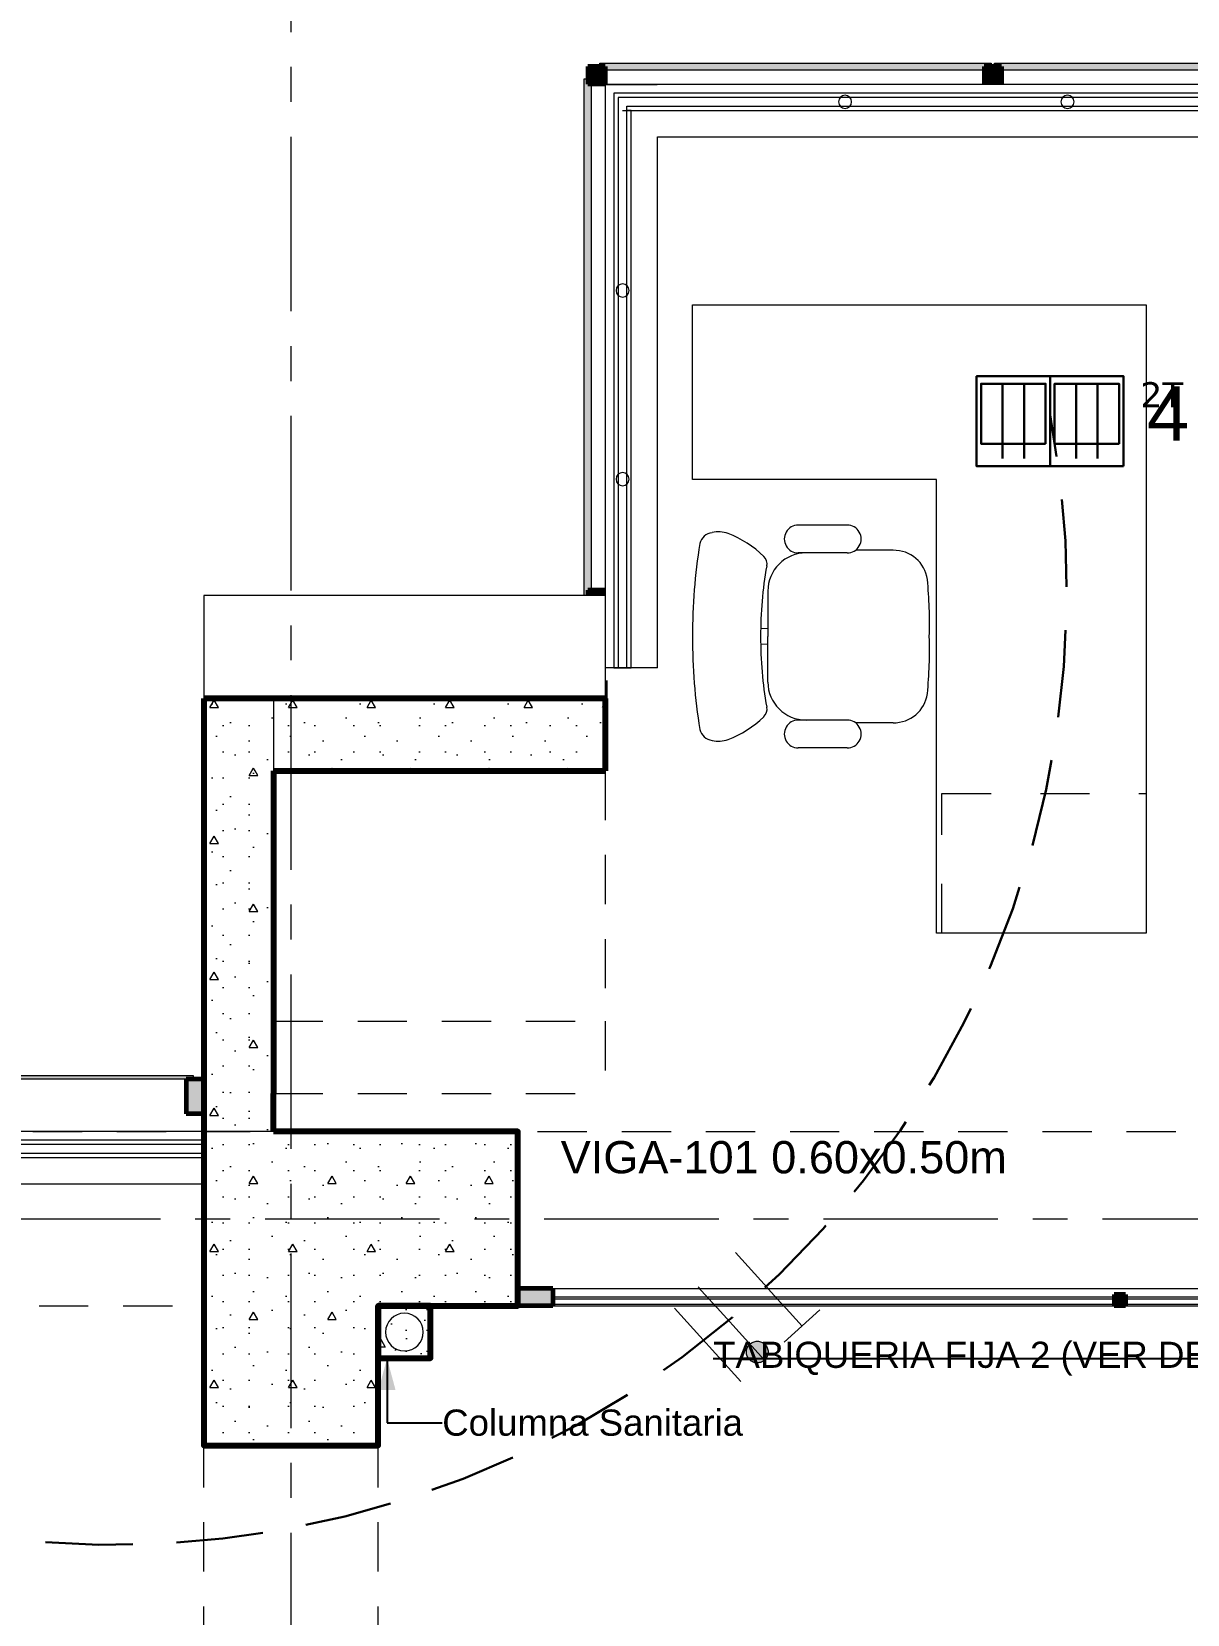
# Model space of a CAD drawing. Header units: inches. Extents: x -19 to 5698, y -728 to 92.
# Drawn here: x 293.077 to 296.389, y 38.516 to 43.051 of the extents above; entities that cross this region are included whole.
import ezdxf

# ---------------------------------------------------------------- set-up
doc = ezdxf.new("R2010")
doc.units = ezdxf.units.IN
doc.header["$MEASUREMENT"] = 0
doc.set_wipeout_variables(frame=1)
for name, pattern in [('HIDDEN', [0.375, 0.25, -0.125]), ('Hidden Line', [0.195611, 0.141111, -0.0545]), ('Línea Oculta', [0.195611, 0.141111, -0.0545]), ('Punto & Raya', [0.65, 0.5, -0.075, 0, -0.075]), ('Rayas', [0.282222, 0.141111, -0.141111]), ('RAYITAS', [0.375, 0.25, -0.125]), ('Wipeout_Contour', [1, 0, -1])]:
    doc.linetypes.add(name, pattern=pattern)
doc.layers.get('0').update_dxf_attribs({"color": 61})
for name, color, linetype, lineweight in [('00 conduct tomacorr', 120, 'HIDDEN', 30), ('00 IE LUZ EMERGENCIA', 253, 'Continuous', 0), ('T-TECHO-E', 150, 'Continuous', 20), ('TOMACORRIENTE', 22, 'RAYITAS', 9)]:
    doc.layers.add(name, color=color, linetype=linetype, lineweight=lineweight)
for name, color, linetype in [('02 _ ARQ _ ALB _ Ejes Generales', 251, 'Continuous'), ('02 _ ARQ _ ALB _ Mobiliario', 7, 'Continuous'), ('02 _ ARQ _ ZON _ Espacio.3D', 7, 'Continuous'), ('08 _ STR _ EXT _ 06 Columnas', 7, 'Continuous'), ('08 _ STR _ EXT _ 07 Losa Aligerada', 7, 'Continuous'), ('08 _ STR _ EXT _ 08 Placas Inclinadas', 7, 'Continuous'), ('08 _ STR _ EXT _ 09 Vigas', 251, 'Continuous'), ('Acabado - Muros', 7, 'Continuous'), ('Estructura - 04 MURO', 7, 'Continuous'), ('Estructura - Carga', 7, 'Continuous'), ('Interior - Escaleras & Barandillas', 7, 'Continuous'), ('MEP - HVAC', 7, 'Continuous'), ('Notas - Etiquetas', 7, 'Continuous')]:
    doc.layers.add(name, color=color, linetype=linetype)
doc.styles.add('Annotative', font='arial.ttf')
doc.styles.add('Estilo_Generado_4', font='swisse.ttf')
doc.dimstyles.new('Estilo_Generado__8', dxfattribs={"dimtxt": 0.18, "dimasz": 0.0912, "dimexe": 0.18, "dimexo": 0.0625, "dimgap": 0, "dimtad": 0, "dimtih": 1, "dimtoh": 1, "dimdec": 4, "dimzin": 0, "dimdsep": 46, "dimcen": 0.09, "dimadec": 0, "dimazin": 0, "dimtfac": 1, "dimtdec": 4, "dimtmove": 0, "dimatfit": 3, "dimldrblk": 'ARROWHEAD_5', "dimfxl": 1, "dimtolj": 1, "dimtzin": 0, "dimarcsym": 0})
pattern_1 = [(0, (277.50006, 1e-08), (0, 0.3897114), [0.024375, -0.200625]), (0, (277.61256, 0.19486), (0, 0.3897114), [0.024375, -0.200625]), (60, (277.50006, 1e-08), (-0.3375, 0.1948557), [0.024375, -0.200625]), (60, (277.72506, 1e-08), (-0.3375, 0.1948557), [0.024375, -0.200625]), (120, (277.52444, 1e-08), (0.3375, 0.1948557), [0.024375, -0.200625]), (120, (277.74944, 1e-08), (0.3375, 0.1948557), [0.024375, -0.200625]), (0, (277.50006, 0.0375), (0, 0.075), [0, -0.075, 0, -0.1125]), (45, (277.53756, 0.0375), (-0.05303301, 0.05303301), [0, -0.05625, 0, -0.09375])]
pattern_2 = [(0, (277.50006, 1e-08), (0, 0.030000001), [])]

# ---------------------------------------------------------------- blocks, each defined once
blk = doc.blocks.new('ARROWHEAD_5')
at = {"linetype": 'Continuous', "lineweight": 0}
blk.add_hatch(color=0, dxfattribs=at).paths.add_polyline_path([(-1, 0.2679), (0, 0), (-1, -0.2679)])
at = {"color": 0, "linetype": 'Continuous', "lineweight": 0}
blk.add_line((0, 0), (-1, 0), dxfattribs=at)
blk = doc.blocks.new('CAJA POP UP 6 MODULOS')
at = {"layer": '00 conduct tomacorr', "linetype": 'Continuous'}
for p, q in [((-0.095, -0.165), (-0.095, -0.0151)), ((-0.052, -0.165), (-0.052, -0.0151)), ((0.052, -0.165), (0.052, -0.0151)), ((0.095, -0.165), (0.095, -0.0151)), ((0, -0.165), (0, -0.18))]:
    blk.add_line(p, q, dxfattribs=at)
for points in [[(-0.147, 0), (0.147, 0), (0.147, -0.18), (-0.147, -0.18)], [(0, 0), (0.147, 0), (0.147, -0.18), (0, -0.18)]]:
    blk.add_lwpolyline(points, close=True, dxfattribs=at)
for points in [[(-0.138, -0.045), (-0.009, -0.045), (-0.009, -0.165), (-0.138, -0.165), (-0.138, -0.045)], [(0.009, -0.045), (0.138, -0.045), (0.138, -0.165), (0.009, -0.165), (0.009, -0.045)]]:
    blk.add_lwpolyline(points, dxfattribs=at)
at = {"color": 1, "insert": (-0.1807, -0.168), "char_height": 0.05, "attachment_point": 1, "rotation": 180}
blk.add_mtext_dynamic_manual_height_columns('{\\fVerdana|b0|i0|c0|p34;2T}', width=0.000481, gutter_width=0.1561, heights=[0], dxfattribs=at)
blk = doc.blocks.new('a')
at = {"layer": 'TOMACORRIENTE', "ltscale": 0.05}
h = blk.add_hatch(color=4, dxfattribs=at)
edge = h.paths.add_edge_path()
edge.add_arc((0, 0.0752), 0.0211, 0, 360)
at = {"layer": 'TOMACORRIENTE', "color": 4}
for p, q in [((-0.1455, 0.0963), (-0.0515, 0.0963)), ((-0.0985, 0.0963), (-0.0985, -0.0966)), ((0, 0.0963), (0, -0.0963)), ((0.0623, -0.0963), (0.0623, 0.0963))]:
    blk.add_line(p, q, dxfattribs=at)
blk.add_circle((0, 0.0752), 0.0211, dxfattribs=at)
blk = doc.blocks.new('CABLE 3FACE')
at = {"layer": 'T-TECHO-E', "rotation": 59.94170052614085}
blk.add_blockref('a', (0, 0), dxfattribs=at)

msp = doc.modelspace()

# ---------------------------------------------------------------- hatches: boundary and pattern name
at = {"layer": '08 _ STR _ EXT _ 08 Placas Inclinadas', "linetype": 'Continuous', "lineweight": 9}
h = msp.add_hatch(dxfattribs=at)
h.set_pattern_fill('HORMIGÓN_EN_MASA_0002', color=250, style=0, pattern_type=2)
h.set_pattern_definition(pattern_1)
h.paths.add_polyline_path([(293.5699, 40.9334), (293.5699, 39.9), (293.7699, 39.9), (293.7699, 40.009), (293.6403, 40.9334)])
h = msp.add_hatch(dxfattribs=at)
h.set_pattern_fill('HORMIGÓN_EN_MASA_0002', color=250, style=0, pattern_type=2)
h.set_pattern_definition(pattern_1)
h.paths.add_polyline_path([(293.7699, 40.9334), (293.6403, 40.9334), (293.7409, 40.216), (293.7699, 40.216)])
at = {"layer": 'Acabado - Muros', "linetype": 'Continuous', "lineweight": 0}
for points in [[(294.7201, 42.901), (294.7201, 42.951), (294.6701, 42.951), (294.6701, 42.901)], [(294.7201, 42.901), (294.7201, 42.951), (294.6701, 42.951), (294.6701, 42.901)], [(295.8561, 42.901), (295.8561, 42.951), (295.8061, 42.951), (295.8061, 42.901)], [(294.7201, 41.451), (294.6701, 41.451), (294.6701, 41.401), (294.7201, 41.401)], [(294.7201, 41.1917), (294.6701, 41.1917), (294.6701, 41.14), (294.7201, 41.14)], [(293.5199, 39.95), (293.5699, 39.95), (293.5699, 40.05), (293.5199, 40.05)]]:
    msp.add_hatch(color=254, dxfattribs=at).paths.add_polyline_path(points)
at = {"layer": 'Acabado - Muros', "linetype": 'Continuous', "lineweight": 9}
for points in [[(295.8261, 42.961), (294.7051, 42.961), (294.7051, 42.941), (295.8261, 42.941)], [(297.3261, 42.961), (295.8361, 42.961), (295.8361, 42.941), (297.3261, 42.941)], [(294.6601, 42.916), (294.6601, 41.436), (294.6801, 41.436), (294.6801, 42.916)], [(294.6601, 41.416), (294.6601, 41.1762), (294.6801, 41.1762), (294.6801, 41.416)], [(293.5399, 40.06), (292.45, 40.06), (292.45, 40.05), (293.5399, 40.05)]]:
    msp.add_hatch(color=250, dxfattribs=at).paths.add_polyline_path(points)
at = {"layer": 'Estructura - Carga', "linetype": 'Continuous', "lineweight": 13}
h = msp.add_hatch(dxfattribs=at)
h.set_pattern_fill('HORMIGÓN_ARMADO_0002', color=251, style=0, pattern_type=2)
h.set_pattern_definition([(0, (277.50006, 1e-08), (0, 0.3117692), [0.03, -0.15]), (0, (277.59006, 0.1559), (0, 0.3117692), [0.03, -0.15]), (60, (277.50006, 1e-08), (-0.27, 0.1558846), [0.03, -0.15]), (60, (277.68006, 1e-08), (-0.27, 0.1558846), [0.03, -0.15]), (120, (277.53006, 1e-08), (0.27, 0.1558846), [0.03, -0.15]), (120, (277.71006, 1e-08), (0.27, 0.1558846), [0.03, -0.15]), (0, (277.50006, 0.03), (0, 0.06), [0, -0.06, 0, -0.09]), (45, (277.53006, 0.03), (-0.04242641, 0.04242641), [0, -0.045, 0, -0.075])])
h.paths.add_polyline_path([(294.07, 39.25), (294.22, 39.25), (294.22, 39.4), (294.07, 39.4)])

# ---------------------------------------------------------------- linework, layer by layer
at = {"layer": '02 _ ARQ _ ALB _ Ejes Generales', "color": 251, "linetype": 'Punto & Raya', "lineweight": 13, "true_color": 0x636466}
msp.add_line((283.3455, 39.65), (332.07, 39.65), dxfattribs=at)
at = {"layer": '02 _ ARQ _ ALB _ Mobiliario', "color": 175, "linetype": 'Continuous', "lineweight": 13}
for p, q in [((295.4138, 41.6374), (295.2736, 41.6374)), ((295.4138, 41.5576), (295.2734, 41.5576)), ((295.5453, 41.5652), (295.4381, 41.5658)), ((295.1865, 41.4484), (295.1865, 41.318)), ((295.1865, 41.3407), (295.166, 41.3403)), ((295.1865, 41.1877), (295.1865, 41.318)), ((295.1865, 41.2954), (295.166, 41.2958)), ((295.4138, 41.0785), (295.2734, 41.0785)), ((295.5453, 41.0709), (295.4381, 41.0703)), ((295.4138, 40.9987), (295.2736, 40.9987))]:
    msp.add_line(p, q, dxfattribs=at)
at = {"layer": '02 _ ARQ _ ALB _ Mobiliario', "color": 175, "linetype": 'Rayas', "lineweight": 13}
for p, q in [((295.6851, 40.468), (295.6851, 40.868)), ((295.6851, 40.868), (296.2701, 40.868))]:
    msp.add_line(p, q, dxfattribs=at)
at = {"layer": '02 _ ARQ _ ALB _ Mobiliario', "color": 175, "linetype": 'Continuous', "lineweight": 13, "flags": 128}
msp.add_lwpolyline([(296.2701, 42.268), (296.2701, 40.468), (295.6701, 40.468), (295.6701, 41.768), (294.9701, 41.768), (294.9701, 42.268)], close=True, dxfattribs=at)
at = {"layer": '02 _ ARQ _ ALB _ Mobiliario', "color": 175, "linetype": 'Continuous', "lineweight": 13}
for centre, major_axis, start_param, end_param in [((295.2736, 41.5975), (0.04, 0), 1.570796, 4.712389), ((295.4138, 41.5975), (0.04, 0), 4.712389, 7.853982), ((295.0319, 41.5741), (0.0419, 0), 1.691727, 2.899013), ((295.0456, 41.5439), (0.0744, 0), 1.199278, 1.825394), ((294.972, 41.3431), (0.2887, 0), 0.790542, 1.21502), ((296.6837, 41.3184), (1.7134, 0), 2.985379, 3.141822), ((295.1553, 41.527), (0.0287, 0), 6.044304, 7.092178), ((295.296, 41.4484), (0.1095, 0), 1.570796, 3.141593), ((295.5474, 41.4685), (0.097, 0), 0.134536, 1.592229), ((296.2875, 41.3239), (1.1218, 0), 2.965095, 3.146853), ((294.4335, 41.3588), (1.2162, 0), 6.249596, 6.384595), ((296.6837, 41.3177), (1.7134, 0), 3.141364, 3.297806), ((296.2875, 41.3122), (1.1218, 0), 3.136332, 3.31809), ((294.4335, 41.2773), (1.2162, 0), 6.181776, 6.316775), ((295.296, 41.1877), (0.1095, 0), 3.141593, 4.712389), ((295.5474, 41.1676), (0.097, 0), 4.690957, 6.148649), ((294.972, 41.2929), (0.2887, 0), 5.068165, 5.492644), ((295.1553, 41.1091), (0.0287, 0), 5.474192, 6.522066), ((295.0319, 41.062), (0.0419, 0), 3.384172, 4.591459), ((295.2736, 41.0386), (0.04, 0), 1.570796, 4.712389), ((295.4138, 41.0386), (0.04, 0), 4.712389, 7.853982), ((295.0456, 41.0922), (0.0744, 0), 4.457791, 5.083907)]:
    msp.add_ellipse(centre, major_axis=major_axis, ratio=0.996858, start_param=start_param, end_param=end_param, dxfattribs=at)
at = {"layer": '02 _ ARQ _ ZON _ Espacio.3D', "color": 254, "linetype": 'Continuous', "lineweight": 0, "flags": 128}
msp.add_lwpolyline([(293.7699, 39.9), (294.4699, 39.9), (294.4699, 39.45), (300.17, 39.45), (300.17, 39.9), (300.87, 39.9), (300.87, 40.9334), (299.9201, 40.9334), (299.9201, 42.9), (294.7201, 42.9), (294.7201, 40.9334), (293.7699, 40.9334)], close=True, dxfattribs=at)
msp.add_lwpolyline([(287.57, 29.75), (293.57, 29.75), (293.57, 31.0002), (294.07, 31.0001), (294.07, 30.2), (294.47, 30.1999), (294.47, 29.75), (300.5701, 29.75), (300.57, 30.8002), (301.07, 30.8001), (301.07, 30.2), (301.67, 30.1999), (301.67, 29.75), (304.6701, 29.75), (304.6701, 39.7505), (301.07, 39.7505), (301.07, 39), (300.57, 39), (300.57, 39.4), (294.07, 39.4), (294.0699, 39), (293.5699, 39), (293.5698, 39.7505), (288.7701, 39.7505)], dxfattribs=at)
at = {"layer": '08 _ STR _ EXT _ 07 Losa Aligerada', "color": 7, "linetype": 'Continuous', "lineweight": 18, "flags": 128}
msp.add_lwpolyline([(316.0529, 40.9), (311.4324, 40.9), (311.4324, 39.9), (300.87, 39.9), (300.87, 41.4352), (299.9201, 41.4352), (299.9201, 42.9), (294.7201, 42.9), (294.7201, 41.4352), (293.7699, 41.4352), (293.7699, 39.9), (288.7701, 39.9), (288.7701, 41.1), (285.3701, 41.1), (285.3701, 37.7), (286.57, 37.7), (286.57, 33.9), (285.67, 33.9), (285.67, 21.2663)], dxfattribs=at)
at = {"layer": '08 _ STR _ EXT _ 08 Placas Inclinadas', "color": 7, "linetype": 'Continuous', "lineweight": 80}
for p, q in [((293.7699, 40.9334), (293.7699, 40.216)), ((293.7699, 40.9334), (293.7699, 40.216)), ((293.7699, 40.9334), (294.7201, 40.9334)), ((293.7699, 40.216), (293.7699, 40.009)), ((293.7699, 40.216), (293.7699, 40.009))]:
    msp.add_line(p, q, dxfattribs=at)
at = {"layer": '08 _ STR _ EXT _ 08 Placas Inclinadas', "color": 251, "linetype": 'Línea Oculta', "lineweight": 13}
msp.add_line((293.7699, 40.216), (294.7201, 40.216), dxfattribs=at)
at = {"layer": '08 _ STR _ EXT _ 08 Placas Inclinadas', "color": 7, "linetype": 'Continuous', "lineweight": 80, "flags": 128}
for points in [[(293.5699, 40.9334), (293.5699, 39.9)], [(293.7699, 39.9), (293.7699, 40.009)]]:
    msp.add_lwpolyline(points, dxfattribs=at)
at = {"layer": '08 _ STR _ EXT _ 08 Placas Inclinadas', "color": 251, "linetype": 'Línea Oculta', "lineweight": 13, "flags": 128}
for points in [[(294.7201, 40.9334), (294.7201, 40.216)], [(294.7201, 40.216), (294.7201, 40.009)], [(293.7699, 40.009), (294.7201, 40.009)]]:
    msp.add_lwpolyline(points, dxfattribs=at)
at = {"layer": '08 _ STR _ EXT _ 09 Vigas', "color": 251, "linetype": 'Hidden Line', "lineweight": 13, "true_color": 0x636466}
for p, q in [((287.07, 39.4), (293.57, 39.4)), ((293.57, 30.2), (293.57, 39.4)), ((294.07, 30.2), (294.07, 39.4)), ((294.07, 39.4), (300.57, 39.4))]:
    msp.add_line(p, q, dxfattribs=at)
at = {"layer": 'Acabado - Muros', "color": 7, "linetype": 'Continuous', "lineweight": 60}
for p, q in [((294.7201, 42.951), (294.6701, 42.951)), ((294.6701, 42.951), (294.6701, 42.901)), ((294.6701, 42.951), (294.6701, 42.901)), ((294.7201, 42.951), (294.6701, 42.951)), ((294.7201, 42.951), (294.7201, 42.901)), ((294.7201, 42.951), (294.7201, 42.901)), ((295.8561, 42.951), (295.8061, 42.951)), ((295.8061, 42.951), (295.8061, 42.901)), ((295.8561, 42.951), (295.8561, 42.901)), ((294.7201, 42.901), (294.6701, 42.901)), ((294.7201, 42.901), (294.6701, 42.901)), ((295.8561, 42.901), (295.8061, 42.901)), ((294.7201, 41.451), (294.6701, 41.451)), ((294.6701, 41.451), (294.6701, 41.401)), ((294.7201, 41.451), (294.7201, 41.401)), ((294.7201, 41.401), (294.6701, 41.401)), ((294.6701, 41.1917), (294.6701, 41.14)), ((294.7201, 41.1917), (294.6701, 41.1917)), ((294.7201, 41.1917), (294.7201, 41.14)), ((294.7201, 41.14), (294.6701, 41.14)), ((293.5199, 40.05), (293.5199, 39.95)), ((293.5699, 40.05), (293.5199, 40.05)), ((293.5699, 40.05), (293.5699, 39.95)), ((293.5699, 39.95), (293.5199, 39.95)), ((294.4699, 39.45), (294.4699, 39.4))]:
    msp.add_line(p, q, dxfattribs=at)
at = {"layer": 'Acabado - Muros', "color": 7, "linetype": 'Continuous', "lineweight": 13, "flags": 128}
for points in [[(295.8261, 42.961), (295.8261, 42.941), (294.7051, 42.941), (294.7051, 42.961)], [(297.3261, 42.961), (297.3261, 42.941), (295.8361, 42.941), (295.8361, 42.961)], [(294.6601, 42.916), (294.6801, 42.916), (294.6801, 41.436), (294.6601, 41.436)], [(294.6601, 41.416), (294.6801, 41.416), (294.6801, 41.1762), (294.6601, 41.1762)], [(293.5399, 40.06), (293.5399, 40.05), (292.45, 40.05), (292.45, 40.06)]]:
    msp.add_lwpolyline(points, close=True, dxfattribs=at)
at = {"layer": 'Estructura - Carga', "color": 7, "linetype": 'Continuous', "lineweight": 80, "flags": 128}
msp.add_lwpolyline([(294.07, 39.25), (294.22, 39.25), (294.22, 39.4), (294.07, 39.4)], close=True, dxfattribs=at)
at = {"layer": 'MEP - HVAC', "color": 7, "linetype": 'Continuous', "lineweight": 13, "flags": 128}
msp.add_lwpolyline([(294.145, 39.271, 1), (294.145, 39.379, 1)], format="xyb", close=True, dxfattribs=at)

# ---------------------------------------------------------------- block references
at = {"layer": '00 conduct tomacorr', "xscale": 1.432830642179531, "yscale": 1.432830642179531, "zscale": 1.432830642179531, "rotation": 180}
msp.add_blockref('CAJA POP UP 6 MODULOS', (295.9953, 41.8061, -0.0005), dxfattribs=at)

# ---------------------------------------------------------------- texts
at = {"layer": '00 IE LUZ EMERGENCIA', "style": 'Annotative'}
msp.add_attdef('4', (296.2727, 41.8789, -0.0005), '', height=0.1562, dxfattribs=at)
at = {"layer": 'Notas - Etiquetas', "color": 171, "linetype": 'Continuous', "lineweight": 13, "insert": (294.5928, 39.8724), "char_height": 0.0925, "attachment_point": 1, "style": 'Estilo_Generado_4'}
msp.add_mtext('\\A1;{\\pql;\\fSwis721 Ex BT|b0|i0|c0|p34;VIGA-101\\fSwis721 Ex BT|b0|i0|c0|p34; \\fSwis721 Ex BT|b0|i0|c0|p34;0.60\\fSwis721 Ex BT|b0|i0|c0|p34;x\\fSwis721 Ex BT|b0|i0|c0|p34;0.50\\fSwis721 Ex BT|b0|i0|c0|p34;m}', dxfattribs=at)
at = {"layer": 'Notas - Etiquetas', "color": 171, "linetype": 'Continuous', "lineweight": 13, "insert": (295.0297, 39.2487), "char_height": 0.075, "attachment_point": 4, "rotation": 359.9999, "style": 'Estilo_Generado_4'}
msp.add_mtext('\\A1;{\\pql;\\fSwis721 Ex BT|b0|i0|c0|p34;TABIQUERIA FIJA 2 (VER DETALLE)\\fSwis721 Ex BT|b0|i0|c0|p34; }', dxfattribs=at)
at = {"layer": 'Notas - Etiquetas', "color": 5, "linetype": 'Continuous', "lineweight": 35, "insert": (294.2533, 39.0651), "char_height": 0.075, "attachment_point": 4, "style": 'Estilo_Generado_4'}
msp.add_mtext('\\A1;{\\pql;\\fSwis721 Ex BT|b0|i0|c0|p34;Columna Sanitaria}', dxfattribs=at)

# ---------------------------------------------------------------- leaders
at = {"layer": 'Notas - Etiquetas', "color": 144, "linetype": 'Continuous', "lineweight": 13, "annotation_type": 0, "has_hookline": 1, "hookline_direction": 1, "text_width": 1.9482, "horizontal_direction": (1, -1e-06, 0)}
msp.add_leader([(297.6569, 39.415), (297.4998, 39.2487), (295.0297, 39.2487)], dimstyle='Estilo_Generado__8', dxfattribs=at)
at = {"layer": 'Notas - Etiquetas', "color": 144, "linetype": 'Continuous', "lineweight": 13, "annotation_type": 0, "has_hookline": 1, "hookline_direction": 0, "text_width": 1.0171}
msp.add_leader([(294.0951, 39.25), (294.0951, 39.0651), (294.2533, 39.0651)], dimstyle='Estilo_Generado__8', dxfattribs=at)

# ---------------------------------------------------------------- next in the draw order: wipeouts: each hides what was drawn before it
at = {"color": 254, "linetype": 'Wipeout_Contour', "lineweight": 0, "ltscale": 7286.324196}
msp.add_wipeout([(293.5699, 41.1405), (293.6113, 41.1405), (293.5699, 41.4352)], dxfattribs=at).dxf.layer = '08 _ STR _ EXT _ 08 Placas Inclinadas'
at = {"color": 254, "linetype": 'Wipeout_Contour', "lineweight": 0, "ltscale": 14582.893562}
msp.add_wipeout([(294.5699, 39.45), (294.5699, 39.4), (296.1785, 39.4), (296.1785, 39.433), (296.195, 39.433), (296.195, 39.45)], dxfattribs=at).dxf.layer = 'Acabado - Muros'
at = {"color": 254, "linetype": 'Wipeout_Contour', "lineweight": 0, "ltscale": 7289.133781}
msp.add_wipeout([(294.7201, 42.9), (294.8701, 42.75), (294.8701, 42.9)], dxfattribs=at).dxf.layer = 'Estructura - 04 MURO'
at = {"color": 254, "linetype": 'Wipeout_Contour', "lineweight": 0, "ltscale": 9704.695861}
msp.add_wipeout([(293.5699, 39.9), (288.7701, 39.9), (288.7701, 39.75), (293.5699, 39.75)], dxfattribs=at).dxf.layer = 'Estructura - 04 MURO'

# ---------------------------------------------------------------- next in the draw order: hatches: boundary and pattern name
at = {"layer": '08 _ STR _ EXT _ 06 Columnas', "linetype": 'Continuous', "lineweight": 9}
h = msp.add_hatch(dxfattribs=at)
h.set_pattern_fill('HORMIGÓN_EN_MASA_0002', style=0, pattern_type=2)
h.set_pattern_definition(pattern_1)
h.paths.add_polyline_path([(293.5699, 39), (294.0699, 39), (294.0699, 39.4), (294.4699, 39.4), (294.4699, 39.9), (293.7699, 39.9), (293.7699, 39.75), (293.5699, 39.75)])
h = msp.add_hatch(dxfattribs=at)
h.set_pattern_fill('HORMIGÓN_EN_MASA_0002', style=0, pattern_type=2)
h.set_pattern_definition(pattern_1)
h.paths.add_polyline_path([(293.5699, 39.9), (293.7699, 39.75), (293.7699, 39.9)])
h = msp.add_hatch(dxfattribs=at)
h.set_pattern_fill('HORMIGÓN_EN_MASA_0002', style=0, pattern_type=2)
h.set_pattern_definition(pattern_1)
h.paths.add_polyline_path([(293.7699, 39.75), (293.5699, 39.9), (293.5699, 39.75)])
at = {"layer": '08 _ STR _ EXT _ 08 Placas Inclinadas', "linetype": 'Continuous', "lineweight": 9}
h = msp.add_hatch(dxfattribs=at)
h.set_pattern_fill('HORMIGÓN_EN_MASA_0002', color=250, style=0, pattern_type=2)
h.set_pattern_definition(pattern_1)
h.paths.add_polyline_path([(293.6403, 40.9334), (293.6113, 41.1405), (293.5699, 41.1405), (293.5699, 40.9334)])

# ---------------------------------------------------------------- next in the draw order: linework, layer by layer
at = {"layer": '08 _ STR _ EXT _ 06 Columnas', "color": 7, "linetype": 'Continuous', "lineweight": 80, "flags": 128}
for points in [[(293.5699, 39.75), (293.5699, 39), (294.0699, 39), (294.0699, 39.4), (294.4699, 39.4), (294.4699, 39.9), (293.7699, 39.9)], [(293.5699, 39.9), (293.5699, 39.75)]]:
    msp.add_lwpolyline(points, dxfattribs=at)
at = {"layer": '08 _ STR _ EXT _ 09 Vigas', "color": 251, "linetype": 'Hidden Line', "lineweight": 13, "true_color": 0x636466}
for p, q in [((286.57, 39.9), (329.07, 39.9)), ((294.07, 39.9), (293.57, 39.9))]:
    msp.add_line(p, q, dxfattribs=at)
at = {"layer": 'Acabado - Muros', "color": 7, "linetype": 'Continuous', "lineweight": 60}
msp.add_line((294.5699, 39.45), (294.4699, 39.45), dxfattribs=at)
at = {"layer": 'Estructura - 04 MURO', "color": 7, "linetype": 'Continuous', "lineweight": 13, "flags": 128}
for points in [[(293.5699, 39.9), (288.7701, 39.9)], [(288.7701, 39.75), (293.5699, 39.75)]]:
    msp.add_lwpolyline(points, dxfattribs=at)
at = {"layer": 'Interior - Escaleras & Barandillas', "color": 161, "linetype": 'Continuous', "lineweight": 13, "flags": 128}
for points in [[(288.7701, 39.875), (288.7701, 39.825), (293.5699, 39.825), (293.5699, 39.875)], [(288.7701, 39.8625), (288.7701, 39.8375), (293.5699, 39.8375), (293.5699, 39.8625)], [(288.7701, 39.8625), (288.7701, 39.8375), (293.5699, 39.8375), (293.5699, 39.8625)], [(288.7701, 39.8625), (288.7701, 39.8375), (293.5699, 39.8375), (293.5699, 39.8625)]]:
    msp.add_lwpolyline(points, close=True, dxfattribs=at)

# ---------------------------------------------------------------- next in the draw order: wipeouts: each hides what was drawn before it
at = {"color": 254, "linetype": 'Wipeout_Contour', "lineweight": 0, "ltscale": 14592.472749}
msp.add_wipeout([(296.195, 39.45), (296.195, 39.433), (296.2115, 39.433), (296.2115, 39.4), (298.345, 39.4), (298.345, 39.45)], dxfattribs=at).dxf.layer = 'Acabado - Muros'

# ---------------------------------------------------------------- next in the draw order: linework, layer by layer
at = {"layer": 'Acabado - Muros', "color": 251, "linetype": 'Continuous', "lineweight": 13, "flags": 128}
for points in [[(294.5699, 39.45), (296.195, 39.45), (298.345, 39.45)], [(294.5699, 39.4), (296.1785, 39.4)], [(296.2115, 39.4), (298.345, 39.4)]]:
    msp.add_lwpolyline(points, dxfattribs=at)

# ---------------------------------------------------------------- next in the draw order: wipeouts: each hides what was drawn before it
at = {"color": 254, "linetype": 'Wipeout_Contour', "lineweight": 0, "ltscale": 9716.697254}
msp.add_wipeout([(294.7201, 41.4352), (293.5699, 41.4352), (293.6113, 41.1405), (294.7201, 41.1405)], dxfattribs=at).dxf.layer = '08 _ STR _ EXT _ 08 Placas Inclinadas'

# ---------------------------------------------------------------- next in the draw order: hatches: boundary and pattern name
at = {"layer": '08 _ STR _ EXT _ 08 Placas Inclinadas', "linetype": 'Continuous', "lineweight": 9}
h = msp.add_hatch(dxfattribs=at)
h.set_pattern_fill('HORMIGÓN_EN_MASA_0002', color=250, style=0, pattern_type=2)
h.set_pattern_definition(pattern_1)
h.paths.add_polyline_path([(293.7699, 41.1405), (293.6113, 41.1405), (293.6403, 40.9334), (293.7699, 40.9334)])
h = msp.add_hatch(dxfattribs=at)
h.set_pattern_fill('HORMIGÓN_EN_MASA_0002', color=250, style=0, pattern_type=2)
h.set_pattern_definition(pattern_1)
h.paths.add_polyline_path([(293.7699, 40.9334), (294.7201, 40.9334), (294.7201, 41.1405), (293.7699, 41.1405)])

# ---------------------------------------------------------------- next in the draw order: linework, layer by layer
at = {"layer": '02 _ ARQ _ ALB _ Ejes Generales', "color": 251, "linetype": 'Punto & Raya', "lineweight": 13, "true_color": 0x636466}
msp.add_line((293.82, 3.05), (293.82, 44.9), dxfattribs=at)
at = {"layer": '08 _ STR _ EXT _ 08 Placas Inclinadas', "color": 7, "linetype": 'Continuous', "lineweight": 80}
for p, q in [((293.6113, 41.1405), (293.5699, 41.1405)), ((293.7699, 41.1405), (293.6113, 41.1405)), ((294.7201, 41.1405), (293.7699, 41.1405))]:
    msp.add_line(p, q, dxfattribs=at)
at = {"layer": '08 _ STR _ EXT _ 08 Placas Inclinadas', "color": 7, "linetype": 'Continuous', "lineweight": 13, "flags": 128}
for points in [[(293.5699, 41.4352), (293.5699, 41.1405)], [(294.7201, 41.4352), (293.5699, 41.4352)], [(294.7201, 41.4352), (294.7201, 41.1405)]]:
    msp.add_lwpolyline(points, dxfattribs=at)
at = {"layer": '08 _ STR _ EXT _ 08 Placas Inclinadas', "color": 7, "linetype": 'Continuous', "lineweight": 80, "flags": 128}
for points in [[(293.5699, 41.1405), (293.5699, 40.9334)], [(294.7201, 41.1405), (294.7201, 40.9334)]]:
    msp.add_lwpolyline(points, dxfattribs=at)

# ---------------------------------------------------------------- next in the draw order: wipeouts: each hides what was drawn before it
at = {"color": 254, "linetype": 'Wipeout_Contour', "lineweight": 0, "ltscale": 9721.483631}
msp.add_wipeout([(296.1785, 39.405), (296.1785, 39.425), (294.5699, 39.425), (294.5699, 39.405)], dxfattribs=at).dxf.layer = 'Acabado - Muros'
at = {"color": 254, "linetype": 'Wipeout_Contour', "lineweight": 0, "ltscale": 9729.098734}
msp.add_wipeout([(298.345, 39.405), (298.345, 39.425), (296.2115, 39.425), (296.2115, 39.405)], dxfattribs=at).dxf.layer = 'Acabado - Muros'

# ---------------------------------------------------------------- next in the draw order: hatches: boundary and pattern name
at = {"layer": 'Acabado - Muros', "linetype": 'Continuous', "lineweight": 0}
for points in [[(294.5699, 39.4), (294.5699, 39.45), (294.4699, 39.45), (294.4699, 39.4)], [(296.2115, 39.433), (296.1785, 39.433), (296.1785, 39.4), (296.2115, 39.4)]]:
    msp.add_hatch(color=254, dxfattribs=at).paths.add_polyline_path(points)
h = msp.add_hatch(dxfattribs=at)
h.set_pattern_fill('CONTRACHAPADO_0002', color=254, style=0, pattern_type=2)
h.set_pattern_definition(pattern_2)
h.paths.add_polyline_path([(296.1785, 39.405), (296.1785, 39.425), (294.5699, 39.425), (294.5699, 39.405)])
h = msp.add_hatch(dxfattribs=at)
h.set_pattern_fill('CONTRACHAPADO_0002', color=254, style=0, pattern_type=2)
h.set_pattern_definition(pattern_2)
h.paths.add_polyline_path([(298.345, 39.405), (298.345, 39.425), (296.2115, 39.425), (296.2115, 39.405)])

# ---------------------------------------------------------------- next in the draw order: linework, layer by layer
at = {"layer": 'Acabado - Muros', "color": 7, "linetype": 'Continuous', "lineweight": 60}
for p, q in [((294.5699, 39.45), (294.5699, 39.4)), ((296.2115, 39.433), (296.1785, 39.433)), ((296.1785, 39.433), (296.1785, 39.4)), ((296.2115, 39.433), (296.2115, 39.4)), ((294.5699, 39.4), (294.4699, 39.4)), ((296.2115, 39.4), (296.1785, 39.4))]:
    msp.add_line(p, q, dxfattribs=at)
at = {"layer": 'Acabado - Muros', "color": 7, "linetype": 'Continuous', "lineweight": 13, "flags": 128}
for points in [[(296.1785, 39.405), (296.1785, 39.425), (294.5699, 39.425), (294.5699, 39.405)], [(298.345, 39.405), (298.345, 39.425), (296.2115, 39.425), (296.2115, 39.405)]]:
    msp.add_lwpolyline(points, close=True, dxfattribs=at)

# ---------------------------------------------------------------- next in the draw order: block references
at = {"layer": '00 conduct tomacorr', "xscale": 1.47256122672843, "yscale": 1.47256122672843, "zscale": 1.47256122672843, "rotation": 162.2783739080712}
msp.add_blockref('CABLE 3FACE', (295.0817, 39.3499, -0.0008), dxfattribs=at)

# ---------------------------------------------------------------- next in the draw order: wipeouts: each hides what was drawn before it
at = {"color": 254, "linetype": 'Wipeout_Contour', "lineweight": 0, "ltscale": 9719.340237}
msp.add_wipeout([(294.7201, 42.75), (294.7201, 41.2282), (294.8701, 41.2282), (294.8701, 42.75)], dxfattribs=at).dxf.layer = 'Estructura - 04 MURO'

# ---------------------------------------------------------------- next in the draw order: linework, layer by layer
at = {"layer": '00 conduct tomacorr'}
msp.add_arc((293.314, 41.4446, -0.0008), 2.7292, 250.1051, 10.7486, dxfattribs=at)
at = {"layer": 'Estructura - 04 MURO', "color": 7, "linetype": 'Continuous', "lineweight": 13, "flags": 128}
msp.add_lwpolyline([(294.8701, 41.2282), (294.7201, 41.2282)], dxfattribs=at)
at = {"layer": 'Interior - Escaleras & Barandillas', "color": 161, "linetype": 'Continuous', "lineweight": 13}
for p, q in [((294.7451, 41.2282), (294.7951, 41.2282)), ((294.7576, 41.2282), (294.7826, 41.2282)), ((294.7576, 41.2282), (294.7826, 41.2282)), ((294.7576, 41.2282), (294.7826, 41.2282))]:
    msp.add_line(p, q, dxfattribs=at)
at = {"layer": 'Interior - Escaleras & Barandillas', "color": 161, "linetype": 'Continuous', "lineweight": 13, "flags": 128}
for points in [[(294.7888, 42.3094, 1), (294.7513, 42.3094, 1)], [(294.7888, 41.7688, 1), (294.7513, 41.7688, 1)]]:
    msp.add_lwpolyline(points, format="xyb", close=True, dxfattribs=at)

# ---------------------------------------------------------------- next in the draw order: wipeouts: each hides what was drawn before it
at = {"color": 254, "linetype": 'Wipeout_Contour', "lineweight": 0, "ltscale": 7289.963381}
msp.add_wipeout([(294.7201, 42.75), (294.8701, 42.75), (294.7201, 42.9)], dxfattribs=at).dxf.layer = 'Estructura - 04 MURO'

# ---------------------------------------------------------------- next in the draw order: linework, layer by layer
at = {"layer": 'Estructura - 04 MURO', "color": 7, "linetype": 'Continuous', "lineweight": 13, "flags": 128}
for points in [[(294.7201, 42.9), (294.8701, 42.9)], [(294.7201, 42.9), (294.7201, 41.2282)], [(294.8701, 41.2282), (294.8701, 42.75)]]:
    msp.add_lwpolyline(points, dxfattribs=at)
at = {"layer": 'Interior - Escaleras & Barandillas', "color": 161, "linetype": 'Continuous', "lineweight": 13}
for p, q in [((294.7451, 42.875), (294.7451, 42.825)), ((294.7701, 42.875), (294.7451, 42.875)), ((294.7576, 42.8625), (294.7576, 41.2282)), ((294.7576, 42.8625), (294.7576, 41.2282)), ((294.7576, 42.8625), (294.7576, 41.2282)), ((294.7826, 42.875), (294.7701, 42.875)), ((294.7451, 42.825), (294.7451, 42.8)), ((294.7701, 42.825), (294.7826, 42.825)), ((294.7826, 41.2282), (294.7826, 42.8375)), ((294.7826, 41.2282), (294.7826, 42.8375)), ((294.7826, 41.2282), (294.7826, 42.8375)), ((294.7951, 42.825), (294.7826, 42.825)), ((294.7951, 42.8), (294.7951, 42.825)), ((294.7451, 42.8), (294.7451, 42.7875)), ((294.7451, 42.7875), (294.7451, 41.2282)), ((294.7951, 42.7875), (294.7951, 42.8)), ((294.7951, 41.2282), (294.7951, 42.7875))]:
    msp.add_line(p, q, dxfattribs=at)

# ---------------------------------------------------------------- next in the draw order: wipeouts: each hides what was drawn before it
at = {"color": 254, "linetype": 'Wipeout_Contour', "lineweight": 0, "ltscale": 9729.49653}
msp.add_wipeout([(299.7701, 42.9), (294.8701, 42.9), (294.8701, 42.75), (299.7701, 42.75)], dxfattribs=at).dxf.layer = 'Estructura - 04 MURO'

# ---------------------------------------------------------------- next in the draw order: linework, layer by layer
at = {"layer": 'Estructura - 04 MURO', "color": 7, "linetype": 'Continuous', "lineweight": 13, "flags": 128}
for points in [[(299.9201, 42.9), (294.8701, 42.9)], [(294.8701, 42.75), (299.7701, 42.75)]]:
    msp.add_lwpolyline(points, dxfattribs=at)
at = {"layer": 'Interior - Escaleras & Barandillas', "color": 161, "linetype": 'Continuous', "lineweight": 13}
for p, q in [((299.8826, 42.8625), (294.7576, 42.8625)), ((299.8826, 42.8625), (294.7576, 42.8625)), ((299.8826, 42.8625), (294.7576, 42.8625)), ((299.8076, 42.875), (294.7826, 42.875)), ((294.7826, 42.8375), (299.8576, 42.8375)), ((294.7826, 42.8375), (299.8576, 42.8375)), ((294.7826, 42.8375), (299.8576, 42.8375)), ((294.7826, 42.825), (299.8076, 42.825))]:
    msp.add_line(p, q, dxfattribs=at)
at = {"layer": 'Interior - Escaleras & Barandillas', "color": 161, "linetype": 'Continuous', "lineweight": 13, "flags": 128}
for points in [[(295.4076, 42.8313, 1), (295.4076, 42.8688, 1)], [(296.0451, 42.8313, 1), (296.0451, 42.8688, 1)]]:
    msp.add_lwpolyline(points, format="xyb", close=True, dxfattribs=at)

doc.saveas('drawing.dxf')
